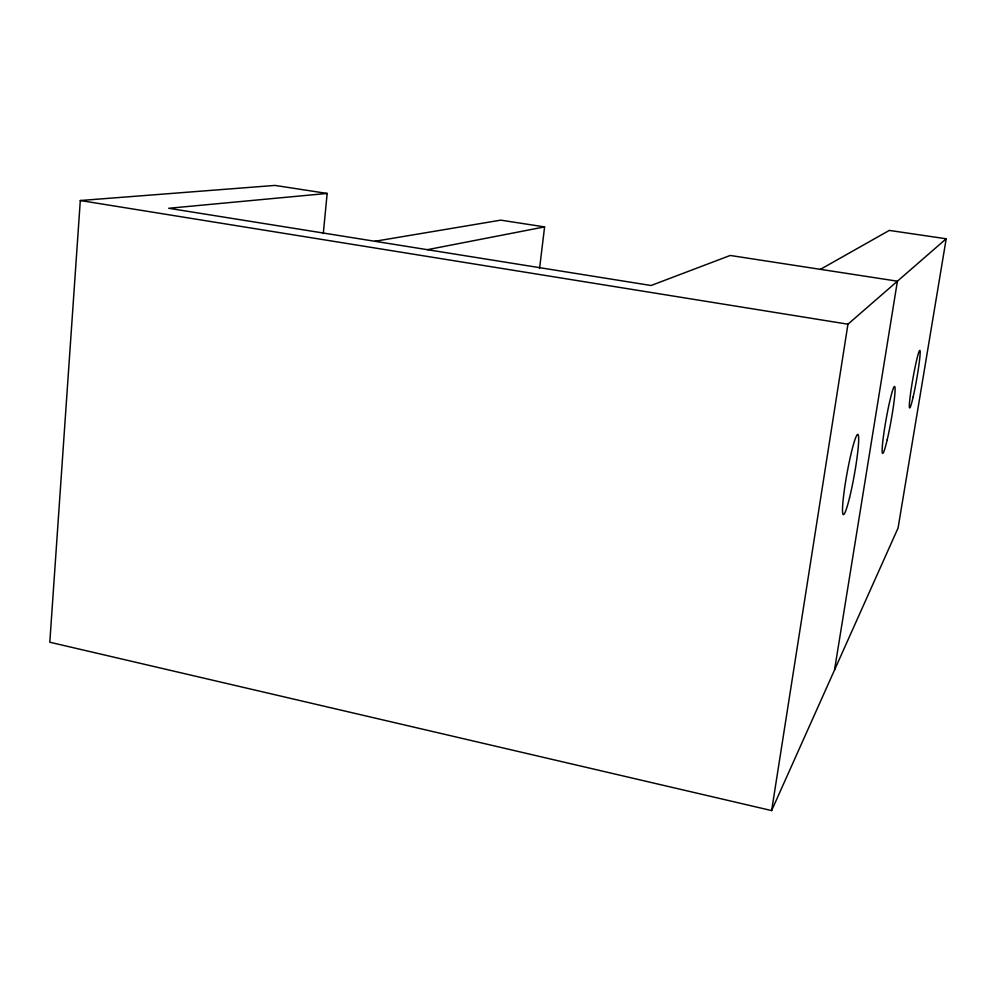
<?xml version="1.0" encoding="UTF-8"?>
<svg xmlns="http://www.w3.org/2000/svg" width="996" height="996" viewBox="0 0 996 996"><rect width="100%" height="100%" fill="white"/><g stroke="black" fill="none" stroke-linecap="round" stroke-linejoin="round"><path stroke-width="1.49" d="M323.289 233.537L327.161 193.436L274.983 185.418L80.303 200.52L49.8 642.221L771.626 810.582L898.068 528.005L946.2 238.779L889.303 230.412L820.418 269.343M539.571 268.472L544.6 226.901L500.751 220.153L374.882 241.281M771.626 810.582L847.945 324.198L946.2 238.779M834.536 669.922L897.408 281.196L730.23 255.462L651.06 285.503L168.698 208.276L327.161 193.436M427.346 249.685L544.6 226.901M80.303 200.52L847.945 324.198M849.563 497.689A40.861 3.735 -79.8 0 0 858.079 434.567A40.861 3.735 -79.8 0 0 844.122 491.613A40.861 3.735 -79.8 0 0 849.563 497.689M913.183 396.831A29.295 1.917 -80 0 0 920.005 350.592A29.295 1.917 -80 0 0 911.029 390.108A29.295 1.917 -80 0 0 913.183 396.831M887.212 439.709A33.914 2.565 -79.9 0 0 894.769 386.635A33.914 2.565 -79.9 0 0 883.888 433.086A33.914 2.565 -79.9 0 0 887.212 439.709"/></g></svg>
